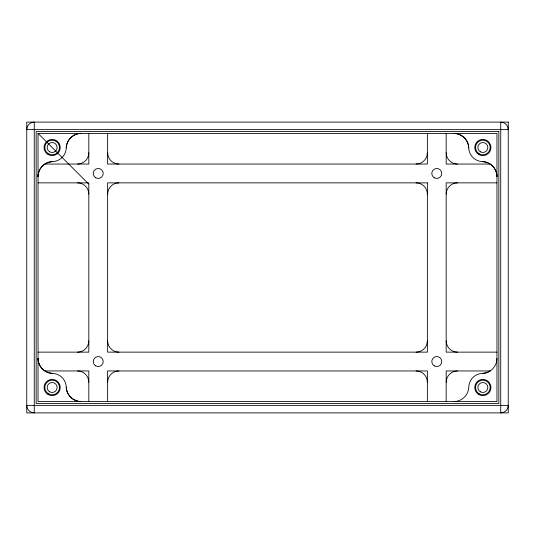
<?xml version="1.0" encoding="UTF-8"?>
<svg xmlns="http://www.w3.org/2000/svg" width="535" height="535" viewBox="0 0 535 535"><rect width="100%" height="100%" fill="white"/><g stroke="black" fill="none" stroke-linecap="round" stroke-linejoin="round"><path stroke-width="0.8" d="M38.038 133.396L496.961 133.396L496.961 401.604L38.038 401.604L38.038 133.396L88.576 183.933M44.84 164.051L88.817 164.051L88.817 133.396M490.16 164.051L446.183 164.051L446.183 133.396M38.038 182.863L88.817 182.863L88.817 352.137L38.038 352.137M496.961 182.863L446.183 182.863L446.183 352.137L496.961 352.137M44.84 370.949L88.817 370.949L88.817 401.604M490.16 370.949L446.183 370.949L446.183 401.604M427.371 133.396L427.371 164.051L107.629 164.051L107.629 133.396M427.371 401.604L427.371 370.949L107.629 370.949L107.629 401.604M66.24 387.046A15.047 15.047 0 0 0 81.28 401.604A15.047 15.047 0 0 1 66.24 387.046A14.104 14.104 0 0 0 52.597 373.397A15.047 15.047 0 0 1 38.038 358.363A15.047 15.047 0 0 0 52.597 373.397M496.961 358.363A15.047 15.047 0 0 1 482.403 373.397A14.104 14.104 0 0 0 468.76 387.046A15.047 15.047 0 0 1 453.72 401.604M468.76 147.954A15.047 15.047 0 0 0 453.72 133.396A15.047 15.047 0 0 1 468.76 147.954A14.104 14.104 0 0 0 482.403 161.603A15.047 15.047 0 0 1 496.961 176.637A15.047 15.047 0 0 0 482.403 161.603M52.597 161.603A15.047 15.047 0 0 0 38.038 176.637A15.047 15.047 0 0 1 52.597 161.603A14.104 14.104 0 0 0 66.24 147.954A15.047 15.047 0 0 1 81.28 133.396A15.047 15.047 0 0 0 66.24 147.954M446.183 382.231A11.288 11.288 0 0 1 457.465 370.949M77.535 370.949A11.288 11.288 0 0 1 88.817 382.231M88.817 152.769A11.288 11.288 0 0 1 77.535 164.051M457.465 164.051A11.288 11.282 0 0 1 446.183 152.769M118.91 164.051A11.282 11.282 0 0 1 107.629 152.769M446.183 194.145A11.288 11.288 0 0 1 457.465 182.863M88.817 340.855A11.288 11.282 0 0 1 77.535 352.137M416.09 370.949A11.288 11.288 0 0 1 427.371 382.231M427.371 152.769A11.288 11.288 0 0 1 416.09 164.051M457.465 352.137A11.288 11.288 0 0 1 446.183 340.855M77.535 182.863A11.288 11.282 0 0 1 88.817 194.145M107.629 382.231A11.288 11.282 0 0 1 118.91 370.949M118.91 352.137A11.288 11.282 0 0 1 107.629 340.855M107.629 194.145A11.282 11.282 0 0 1 118.91 182.863M427.371 340.855A11.288 11.288 0 0 1 416.09 352.137M416.09 182.863A11.288 11.288 0 0 1 427.371 194.145M490.16 370.949A15.047 15.047 0 0 1 482.403 373.397M508.25 122.107L26.75 122.107L26.75 412.893L508.25 412.893L508.25 122.107M508.25 129.63L26.75 129.63A7.523 7.523 0 0 1 34.273 122.107L34.273 412.893A7.523 7.523 0 0 1 26.75 405.369L508.25 405.369A7.523 7.523 0 0 1 500.727 412.893L500.727 122.107A7.523 7.523 0 0 1 508.25 129.63M498.847 131.516L36.153 131.516L36.153 403.484L498.847 403.484L498.847 131.516M427.371 182.863L107.629 182.863L107.629 352.137L427.371 352.137L427.371 182.863M95.732 177.774A4.982 4.982 0 0 0 103.208 173.46A4.982 4.982 0 0 0 95.732 169.14A4.982 4.982 0 0 0 95.732 177.774M434.286 177.774A4.982 4.982 0 0 0 441.763 173.46A4.982 4.982 0 0 0 434.286 169.14A4.982 4.982 0 0 0 434.286 177.774M434.286 365.86A4.982 4.982 0 0 0 441.763 361.54A4.982 4.982 0 0 0 434.286 357.226A4.982 4.982 0 0 0 434.286 365.86M95.732 365.86A4.982 4.982 0 0 0 103.208 361.54A4.982 4.982 0 0 0 95.732 357.226A4.982 4.982 0 0 0 95.732 365.86M480.363 151.82A4.982 4.982 0 0 0 487.84 147.499A4.982 4.982 0 0 0 480.363 143.186A4.982 4.982 0 0 0 480.363 151.82M49.648 151.82A4.982 4.982 0 0 0 57.125 147.499A4.982 4.982 0 0 0 49.648 143.186A4.982 4.982 0 0 0 49.648 151.82M49.648 391.814A4.982 4.982 0 0 0 57.125 387.5A4.982 4.982 0 0 0 49.648 383.18A4.982 4.982 0 0 0 49.648 391.814M480.363 391.814A4.982 4.982 0 0 0 487.84 387.5A4.982 4.982 0 0 0 480.363 383.18A4.982 4.982 0 0 0 480.363 391.814M48.471 393.854A7.336 7.336 0 0 0 59.479 387.5A7.336 7.336 0 0 0 48.471 381.147A7.336 7.336 0 0 0 48.471 393.854M479.193 393.854A7.336 7.336 0 0 0 490.194 387.5A7.336 7.336 0 0 0 479.193 381.147A7.336 7.336 0 0 0 479.193 393.854M48.03 153.578A7.336 7.336 0 0 0 59.459 148.028A7.336 7.336 0 0 0 48.939 140.906A7.336 7.336 0 0 0 48.03 153.578M479.193 153.853A7.336 7.336 0 0 0 490.194 147.499A7.336 7.336 0 0 0 479.193 141.146A7.336 7.336 0 0 0 479.193 153.853M48.096 154.508A8.085 8.085 0 0 0 60.228 147.499A8.085 8.085 0 0 0 48.096 140.498A8.085 8.085 0 0 0 48.096 154.508M478.812 154.508A8.085 8.085 0 0 0 490.943 147.499A8.085 8.085 0 0 0 478.812 140.498A8.085 8.085 0 0 0 478.812 154.508M48.096 394.502A8.085 8.085 0 0 0 60.228 387.5A8.085 8.085 0 0 0 48.096 380.492A8.085 8.085 0 0 0 48.096 394.502M478.812 394.502A8.085 8.085 0 0 0 490.943 387.5A8.085 8.085 0 0 0 478.812 380.492A8.085 8.085 0 0 0 478.812 394.502"/></g></svg>
